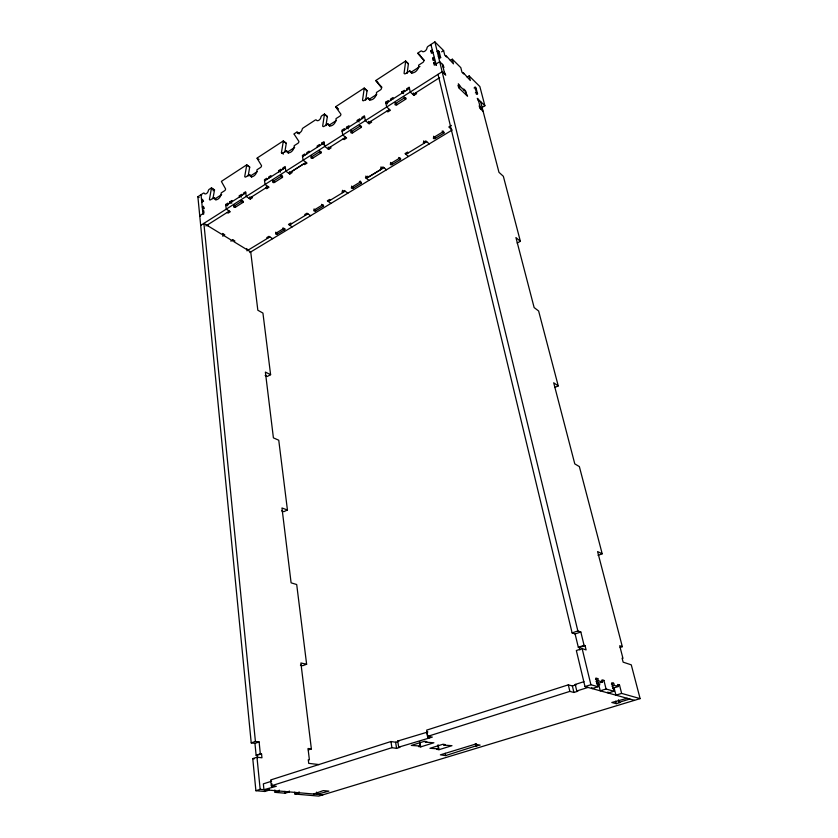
<?xml version="1.0" encoding="UTF-8"?>
<svg xmlns="http://www.w3.org/2000/svg" width="838" height="838" viewBox="0 0 838 838"><rect width="100%" height="100%" fill="white"/><g stroke="black" fill="none" stroke-linecap="round" stroke-linejoin="round"><path stroke-width="1.26" d="M407.142 73.409L408.378 63.95A1.655 1.048 -50.8 0 0 408.357 63.583L405.623 61.017L375.874 80.458L377.729 82.103M405.623 61.017A1.655 1.048 -50.8 0 1 405.644 61.384L404.073 73.231A1.666 1.068 -51 0 0 405.644 73.576L409.803 70.884A5.573 3.572 -50.6 0 0 415.093 71.995A5.573 3.572 -50.6 0 0 418.591 65.196L422.802 62.473A1.676 1.079 -50.2 0 0 423.85 60.43L417.921 53.37L424.342 60.388M338.5 109.066L335.65 106.73L364.205 88.074A1.613 1.016 -52.6 0 1 364.226 88.44L362.54 100.141A1.613 1.027 -52.8 0 0 364.027 100.508L368.008 97.931A5.416 3.457 -52.4 0 0 373.015 99.135A5.416 3.457 -52.4 0 0 376.44 92.473L380.473 89.865A1.634 1.037 -52.1 0 0 381.51 87.854L375.99 80.752L381.929 87.278M365.693 100.204L367.023 90.871A1.603 1.016 -52.6 0 0 367.013 90.504L364.205 88.074M325.951 125.679L327.323 116.712A1.561 0.985 -54.2 0 0 327.323 116.346L324.453 114.052L321.928 115.696A1.571 0.985 -54.3 0 0 320.923 117.205A3.122 1.959 -54.5 0 1 318.932 120.222A3.122 1.959 -54.5 0 1 316.429 120.148A1.561 0.974 -54.6 0 0 315.182 120.106L303.115 127.984A1.55 0.964 -55.1 0 0 302.13 129.481A3.09 1.927 -55.2 0 1 300.172 132.456A3.09 1.927 -55.2 0 1 297.72 132.362A1.54 0.964 -55.4 0 0 296.505 132.31L294.044 133.912M324.453 114.052A1.571 0.985 -54.3 0 1 324.453 114.408L322.672 125.962A1.571 0.995 -54.4 0 0 324.076 126.36L327.899 123.877A5.279 3.331 -54.1 0 0 332.634 125.176A5.279 3.331 -54.1 0 0 335.996 118.64L339.872 116.136A1.592 1.006 -53.8 0 0 340.877 114.167L335.755 107.034L337.662 108.584M284.794 152.296L286.25 143.455A1.519 0.943 -55.9 0 0 286.25 143.099L283.317 140.92L257.025 158.099L259.005 159.492M283.401 154.108L281.432 152.673L283.317 141.276A1.529 0.943 -55.9 0 0 283.317 140.92M248.163 175.99L249.682 167.254A1.487 0.911 -57.3 0 0 249.693 166.919L246.707 164.835A1.498 0.911 -57.3 0 1 246.697 165.191L244.738 176.451A1.498 0.922 -57.6 0 0 245.984 176.891L249.504 174.608A5.018 3.101 -57.3 0 0 253.736 176.053A5.018 3.101 -57.3 0 0 256.962 169.779L260.534 167.474A1.508 0.932 -57 0 0 261.508 165.589L257.119 158.392M212.915 198.795L214.486 190.163A1.456 0.88 -58.6 0 0 214.507 189.849L211.48 187.859L209.238 189.315A1.456 0.88 -58.7 0 0 208.316 190.729A2.912 1.749 -58.8 0 1 206.473 193.547A2.912 1.749 -58.8 0 1 204.325 193.337A1.456 0.88 -58.9 0 0 203.246 193.232L197.883 196.741L251.222 742.877L254.951 743.369L259.12 741.944L260.325 753.865L256.124 755.268L254.951 743.369M211.48 187.89A1.456 0.88 -58.6 0 1 211.469 188.204L209.427 199.329A1.467 0.89 -58.9 0 0 210.61 199.779L214.004 197.59A4.913 2.985 -58.7 0 0 218.006 199.098A4.913 2.985 -58.7 0 0 221.18 192.939L224.605 190.718A1.477 0.901 -58.4 0 0 225.558 188.875L221.494 181.657M221.41 181.364L246.707 164.835M450.32 60.462L452.3 59.194L453.463 63.845L446.225 55.811L446.518 56.974L444.769 55.245L443.606 50.563L434.891 41.9L428.071 46.352A1.686 1.068 -49.8 0 0 427.003 47.955A3.352 2.137 -50 0 1 424.866 51.16A3.352 2.137 -50 0 1 421.996 51.223A1.676 1.068 -50.1 0 0 420.571 51.254L417.785 53.077L420.498 55.675M213.009 190.781L214.497 189.817M432.764 52.375L431.423 53.244L430.858 50.877L432.199 50.008M201.78 202.251L202.838 201.56L202.607 199.287L201.56 199.968L203.582 201.256M437.101 51.589L438.18 50.605L439.175 51.631L440.641 57.78L439.426 56.293L438.106 50.94M294.148 134.206L298.873 141.381A1.55 0.974 -55.5 0 1 297.888 143.308L294.18 145.707A5.143 3.216 -55.9 0 1 290.88 152.097A5.143 3.216 -55.9 0 1 286.418 150.725L282.762 153.092A1.529 0.953 -56.1 0 1 281.432 152.673M438.442 52.909L439.447 52.26M441.616 51.851L443.606 50.563M214.004 197.59L215.523 198.554L221.672 194.584M249.504 174.608L251.002 175.634L257.392 171.507M286.418 150.725L287.895 151.804L294.672 147.425M327.899 123.877L329.344 125.03L336.426 120.452M368.008 97.931L369.411 99.135L376.786 94.369M409.803 70.884L411.175 72.162L419.953 66.485M434.524 59.697L433.173 60.566L432.607 58.189L433.948 57.319M202.796 208.61L203.781 207.971L203.676 206.85M438.326 56.68L439.342 56.031L440.683 57.34L439.426 58.157M202.482 209.311L203.55 208.62L203.32 206.326L202.251 207.007L203.781 207.971A1.121 0.545 56.6 0 0 204.063 208.714M202.691 211.417L203.76 210.736L203.99 213.041L199.737 215.764L200.502 216.235M442.967 66.705L443.868 67.574L443.281 65.175L439.688 61.677L434.273 65.155L433.696 62.756L435.048 61.897M227.119 212.464L228.135 213.114L230.314 211.721L226.26 209.144L225.736 204.472L227.926 203.068L228.062 204.231M229.884 203.068L229.759 201.906L231.948 200.492L232.084 201.665M239.459 196.961L239.312 195.788L241.543 194.364L241.679 195.537M278.75 171.863L278.583 170.69L280.898 169.213L281.065 170.386M321.75 144.408L321.551 143.225L323.971 141.674L324.777 146.43L328.643 149.405L331.073 147.865L330.109 147.121M346.681 128.486L346.461 127.292L348.943 125.71L349.163 126.905M357.501 121.583L357.271 120.389L359.785 118.776L360.015 119.97M386.905 111.098L387.847 111.894L390.424 110.26L386.685 107.023L385.69 102.215L388.277 100.57L388.528 101.765M401.999 93.165L401.737 91.96L404.366 90.284L404.628 91.489M225.872 205.635L245.764 192.929M264.578 180.914L285.329 167.663M302.57 156.643L324.17 142.858M342.134 131.388L364.635 117.016M385.941 103.42L409.468 88.399M200.68 225.422L442.129 71.733L445.732 75.211L444.245 71.921M205.886 225.935L229.308 211.082M249.221 198.449L268.045 186.497M288.817 173.33L306.069 162.383M327.689 148.661L345.665 137.264M368.175 122.977L389.492 109.453M413.029 94.526L439.657 77.63M243.533 194.353L243.397 193.18L245.628 191.755L246.204 196.448L250.227 199.109L252.468 197.695L251.463 197.024M265.772 187.953L266.767 188.623L269.04 187.188L265.049 184.444L264.42 179.741L266.704 178.285L266.861 179.458M283.003 169.15L282.835 167.977L285.161 166.49L285.852 171.214L289.801 174.032L292.137 172.555L291.153 171.842L303.691 163.881L304.676 164.594L307.043 163.096L303.126 160.205L302.392 155.47L304.77 153.951L304.948 155.135M362.11 118.629L361.88 117.435L364.404 115.822L365.337 120.62L369.118 123.762L371.653 122.159L370.71 121.374M406.818 90.085L406.556 88.88L409.195 87.194L410.264 92.012L413.951 95.354L416.591 93.678L415.679 92.84M467.185 77.138L469.144 75.912L479.86 86.555L484.888 105.745L480.949 108.133M222.657 236.148L224.783 234.829L222.793 233.613L221.735 234.284L203.885 223.39L255.412 741.441L259.12 741.944M474.078 87.98L475.136 87.037L476.026 87.98L477.555 93.982L476.424 92.609L475.052 87.372M475.303 89.195L476.277 88.587M230.848 241.135L232.964 239.836L234.902 241.019L233.854 241.669L250.73 251.966L257.832 310.228L262.933 313.077L270.601 374.691L267.249 376.482L265.154 375.445M475.356 92.945L476.34 92.337L477.566 93.542L476.34 94.306M451.399 125.417L448.812 126.978L452.174 130.026L249.766 252.552M381.018 166.825L381.479 169.14L368.699 176.912L367.809 176.221L365.431 177.666L368.982 180.4M246.938 250.834L269.867 236.913M289.424 225.034L307.892 213.816M328.245 201.455L345.162 191.2M383.888 167.673L366.311 178.347L365.881 176.032M405.896 154.318L426.699 141.685M517.161 243.03L520.377 241.313L503.355 176.294L498.966 172.314L480.562 101.534M270.601 374.691L265.384 372.082L273.408 437.865L278.75 440.212L287.434 510.007L283.831 511.662L281.641 510.855M554.714 387.512L558.234 385.899L538.625 311.003L534.131 307.546L515.936 237.573L520.377 241.313M287.434 510.007L281.966 507.975L291.1 582.839L296.704 584.526L306.624 664.241L302.728 665.697L300.423 665.194M598.06 555.343L602.197 553.792L579.362 466.588L574.784 463.885L553.698 382.788L558.234 385.899M251.222 742.877L255.412 741.441M438.033 74.341L572.113 632.91L577.853 630.941L580.828 631.999L584.076 645.333L585.071 645.669L586.108 649.911L582.138 648.602L576.345 650.529L584.997 686.594L634.513 700.317M572.113 632.91L575.098 633.947L580.828 631.999M575.098 633.947L578.314 647.271L584.076 645.333M256.124 755.268L261.561 754.011L261.948 757.793L256.973 757.206L252.762 758.61L255.894 790.705L264.871 791.481L269.124 790.14L269.029 789.166M578.314 647.271L579.309 647.596L585.071 645.669M308.321 749.947L311.369 748.942L300.884 662.973L306.624 664.241M620.13 647.397L622.32 646.674L597.588 551.572L602.197 553.792M271.323 785.824L391.912 747.685L396.584 748.365L399.852 747.339L398.689 747.171L397.715 741.033L398.878 741.211L395.62 742.248L390.958 741.525L270.716 779.948L271.323 785.824L276.32 786.285L263.939 789.689L263.352 783.855L271.585 781.236M427.736 736.351L569.85 691.392L573.915 692.46L577.78 691.245L576.774 690.973L575.235 684.447L576.24 684.73L572.385 685.955L568.321 684.845L426.678 730.118L427.736 736.351L432.303 737.105L398.689 747.171M397.715 741.033L427.872 731.983M575.235 684.447L583.939 681.682M595.493 679.356L597.819 678.612L598.353 680.781L602.543 681.996L602.009 679.848L603.926 680.414L606.063 689.004L613.95 691.235L611.803 682.729L613.667 683.274L614.202 685.39L618.203 686.552L617.669 684.457L619.502 684.992L621.639 693.403L640.117 698.62L631.276 664.848L623.137 662.156L622.089 658.123L622.969 658.417L619.691 645.742L622.32 646.674M596.017 681.514L598.353 680.781M601.611 681.147L603.926 680.414M255.894 790.705L260.168 789.354L322.871 794.843M584.997 686.594L590.905 684.73L597.997 686.731L595.87 678.047L597.819 678.612M596.74 683.829L602.543 681.996M576.774 690.973L588.004 687.432M597.997 686.731L592.131 688.574L591.869 687.485M611.373 683.997L613.667 683.274M420.131 746.019L418.497 746.532L420.739 746.878L433.895 742.772L425.149 742.154L426.814 741.63L424.552 741.274L411.311 745.432L420.131 746.019L419.524 742.374M611.908 686.113L614.202 685.39M274.854 789.962L275.105 792.36L279.347 791.03L279.243 790.077M606.063 689.004L600.249 690.826L598.269 682.781M617.218 685.704L619.502 684.992M612.494 688.333L618.203 686.552M275.105 792.36L285.14 793.219L289.351 791.91L289.246 790.957M613.95 691.235L608.179 693.026L607.917 691.958M438.463 748.858L436.849 749.35L438.997 749.685L451.975 745.684L443.564 745.097L445.198 744.594L443.03 744.238L429.967 748.292L438.463 748.858L437.845 745.286M294.756 792.182L294.976 794.057L299.166 792.769L299.061 791.826M621.639 693.403L615.92 695.163L614.065 687.82M313.527 794.026L323.269 790.611L328.873 791.124L316.911 794.319L316.638 792.109M627.201 698.295L611.803 702.485L616.286 703.669L619.994 702.537L619.104 702.307L618.475 699.835M475.837 745.925L445.596 755.604L440.379 754.839L475.031 744.249L480.111 745.108L475.837 745.925L475.397 743.578M619.104 702.307L629.851 699.028M640.117 698.62L318.723 796.1L294.976 794.057M252.762 758.61L254.323 758.799M319.1 764.591L308.719 763.355L308.279 759.731L309.4 759.867L308.028 748.491L311.369 748.942M260.325 753.865L261.561 754.011M597.442 684.038L599.893 684.74M203.686 214.193L202.922 213.721L201.026 194.678L201.654 195.076M197.883 196.741L199.13 197.527M267.72 238.212L266.777 237.615L268.925 236.316L272.664 238.694M225.736 204.472L227.768 205.771M229.759 201.906L231.78 203.205M211.469 188.204L214.486 190.163M239.312 195.788L241.334 197.108M292.19 226.868L288.492 224.416L290.692 223.086L291.614 223.704M305.661 215.177L304.739 214.549L306.97 213.187L310.636 215.701M246.697 165.191L249.682 167.254M278.583 170.69L280.562 172.094M330.968 203.404L327.344 200.816L329.627 199.423L330.539 200.073M347.854 193.19L344.261 190.54L341.935 191.944L342.836 192.614L342.438 190.299M283.317 141.276L286.25 143.455M296.505 132.31L298.443 133.787M297.72 132.362L299.658 133.839M321.551 143.225L323.489 144.712M343.192 138.836L344.146 139.59L346.618 138.019L342.784 134.97L341.925 130.194L344.397 128.623L344.607 129.806M381.479 169.14L380.588 168.448L383.008 166.982L386.517 169.768M324.453 114.408L327.323 116.712M346.461 127.292L348.367 128.843M357.271 120.389L359.167 121.95M408.483 156.476L405.026 153.595L407.498 152.097L408.368 152.82M429.255 143.906L425.84 140.941L423.326 142.481L424.185 143.214L423.661 140.878M364.226 88.44L367.023 90.871M385.69 102.215L387.554 103.849M401.737 91.96L403.581 93.626M405.644 61.384L408.378 63.95M436.294 64.945L430.879 44.519L431.434 45.063M433.696 62.756L436.399 65.374M483.097 111.318L479.818 108.144L479.21 105.777L480.027 106.573M458.637 84.952L465.792 91.887M458.941 86.157L458.072 85.319L458.669 87.718L467.552 96.297L466.096 93.081M478.708 101.482L477.283 98.339L484.888 105.745M432.607 58.189L434.409 59.938M430.858 50.877L432.649 52.637M438.138 51.087L439.479 52.406M475.094 87.519L476.319 88.723M452.3 59.194L460.806 67.637L461.979 72.267L463.665 73.933L463.372 72.77L470.328 80.521L469.144 75.912M478.1 99.135L480.645 108.94M466.693 95.469L465.499 90.703L463.791 89.048L464.095 90.242M615.668 701.207L616.286 703.669M460.366 86.639L458.344 83.769L459.538 88.545M596.478 682.76L596.635 683.431M442.38 64.306L444.831 74.341M434.891 41.9L577.853 630.941M582.138 648.602L590.905 684.73M579.309 647.596L579.886 649.974M443.093 130.958L443.648 133.305L435.152 138.448A1.173 0.775 -15 0 1 433.56 138.469A1.173 0.775 -15 0 1 433.875 137.327L433.623 136.227M442.118 131.063L443.648 133.305A1.173 0.775 -15.6 0 0 443.972 132.153A1.173 0.775 -15.6 0 0 442.38 132.174L433.875 137.327L435.152 138.448L434.901 137.348M572.385 685.955L573.915 692.46M568.321 684.845L569.85 691.392M413.406 92.945L413.951 95.354M405.215 97.679L405.561 99.261L396.845 104.792A1.215 0.848 -13.9 0 1 395.169 104.802A1.215 0.848 -13.9 0 1 395.452 103.566L395.211 102.435M403.926 96.894L405.561 99.261A1.226 0.848 -14.5 0 0 405.854 98.015A1.226 0.848 -14.5 0 0 404.178 98.025L395.452 103.566L396.845 104.792L396.552 103.441M393.284 98.727L393.032 97.522L390.435 99.188L390.686 100.382M399.852 157.879L400.218 159.629L392.079 164.562A1.142 0.744 -12.5 0 1 390.508 164.583A1.142 0.744 -12.5 0 1 390.77 163.504L390.539 162.415M398.689 157.46L400.218 159.629A1.142 0.744 -13 0 0 400.491 158.529A1.142 0.744 -13 0 0 398.919 158.56L390.77 163.504L392.079 164.562L391.859 163.473M368.657 121.374L369.118 123.762M360.78 126.161L361.031 127.512L352.693 132.802A1.184 0.807 -11 0 1 351.049 132.813A1.184 0.807 -11 0 1 351.258 131.65L351.017 130.299M359.397 125.218L361.031 127.512A1.194 0.817 -11.5 0 0 361.262 126.329A1.194 0.817 -11.5 0 0 359.607 126.339L351.258 131.65L352.693 132.802L352.484 131.681M476.413 743.746L476.853 746.092M360.508 181.123L360.948 183.438L353.112 188.183A1.121 0.712 -10.4 0 1 351.572 188.215A1.121 0.712 -10.4 0 1 351.771 187.188L351.583 186.099M359.408 181.343L360.937 183.438A1.121 0.723 -10.8 0 0 361.168 182.401A1.121 0.723 -10.8 0 0 359.607 182.433L351.771 187.178L353.112 188.183L352.924 187.104M445.188 753.289L445.596 755.604M438.169 744.93L438.997 749.685M328.234 147.027L328.643 149.405M428.511 735.691L428.93 738.173M426.731 731.784L427.789 737.985M419.932 742.028L420.739 746.878M319.739 145.697L319.54 144.503L317.131 146.053L317.319 147.237M320.525 151.228L320.828 153.008L312.815 158.089A1.163 0.775 -8.6 0 1 311.191 158.11A1.163 0.775 -8.6 0 1 311.359 156.999L311.181 155.878M319.184 150.788L320.828 153.019A1.173 0.786 -9.1 0 0 320.996 151.888A1.173 0.786 -9.1 0 0 319.362 151.908L311.359 156.999L312.825 158.099L312.637 156.978M322.913 204.828L323.164 206.337L315.622 210.904A1.1 0.691 -8.5 0 1 314.093 210.946A1.1 0.691 -8.5 0 1 314.26 209.961L314.082 208.882M321.624 204.304L323.164 206.337A1.1 0.691 -8.9 0 0 323.332 205.341A1.1 0.691 -8.9 0 0 321.792 205.383L314.26 209.961L315.622 210.904L315.455 209.835M309.327 152.338L309.138 151.154L306.75 152.684L306.938 153.867M395.62 742.248L396.584 748.365M390.958 741.525L391.912 747.685M289.445 171.675L289.801 174.032M281.893 175.152L282.228 177.509L274.539 182.391A1.142 0.744 -6.6 0 1 272.926 182.412A1.142 0.744 -6.6 0 1 273.041 181.354L272.895 180.243M280.583 175.352L280.74 176.462L282.228 177.509A1.152 0.754 -7 0 0 282.354 176.43A1.152 0.754 -7 0 0 280.74 176.462L273.041 181.354L274.539 182.391L274.382 181.28M284.428 228.428L284.616 229.706L277.378 234.095A1.079 0.66 -6.8 0 1 275.87 234.137A1.079 0.66 -6.8 0 1 275.974 233.194L275.828 232.126M283.066 227.727L283.223 228.795L284.616 229.706A1.079 0.66 -7.1 0 0 284.731 228.753A1.079 0.66 -7.1 0 0 283.223 228.795L275.974 233.194L277.378 234.095L277.231 233.027M271.062 176.776L270.904 175.592L268.61 177.059L268.768 178.243M266.453 186.277L266.767 188.623M249.934 196.773L250.227 199.109M242.695 200.701L242.905 202.45L235.53 207.133A1.121 0.712 -4.8 0 1 233.949 207.164A1.121 0.712 -4.8 0 1 234.012 206.158L233.865 204.839M241.26 200.366L241.396 201.466L242.905 202.45A1.131 0.723 -5.1 0 0 242.989 201.434A1.131 0.723 -5.1 0 0 241.396 201.466L234.012 206.158L235.53 207.133L235.405 206.033M246.812 248.53L246.948 249.672M232.755 239.94L232.88 241.082L222.73 234.891L222.583 233.446M284.93 791.323L285.14 793.219M271.826 783.572L272.193 787.081M207.855 224.72L207.981 225.883M264.724 790.025L264.871 791.481M257.36 755.415L257.622 758.013M256.973 757.206L260.168 789.354M411.804 73.419A5.562 3.572 -50.6 0 1 411.175 72.162M369.788 100.11A5.405 3.457 -52.4 0 1 369.411 99.135M329.68 126.004A5.269 3.342 -54.1 0 1 329.344 125.03M288.377 153.05A5.133 3.216 -55.8 0 1 287.895 151.804M251.651 177.132A5.018 3.101 -57.3 0 1 251.002 175.634M215.921 199.8A4.902 2.985 -58.6 0 1 215.523 198.554"/></g></svg>
